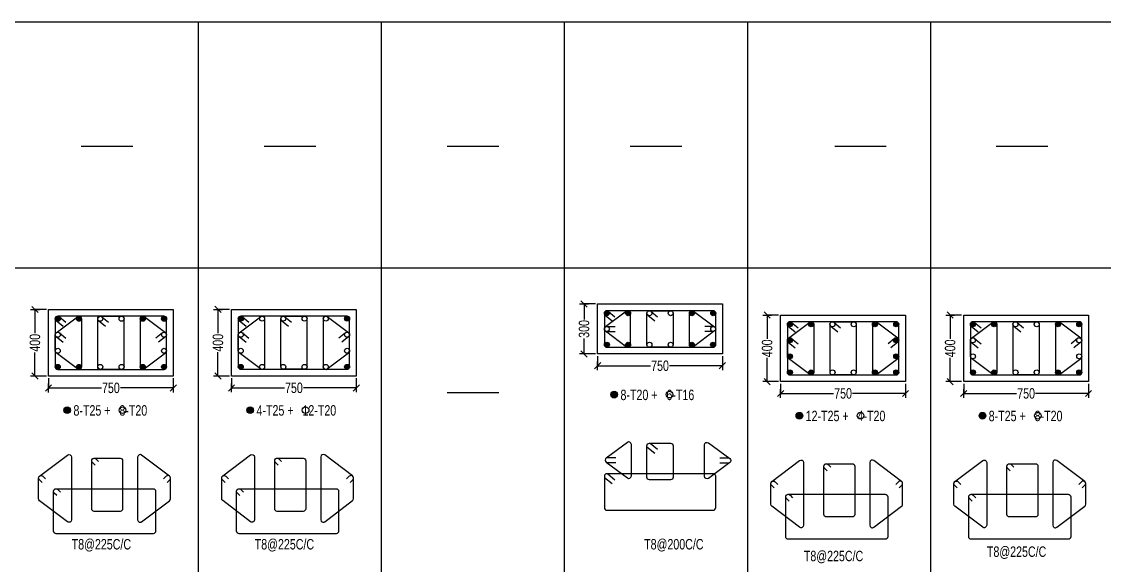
# Model space of a CAD drawing. Header units: millimetres. Extents: x 356 to 40629, y 2483 to 64847.
# Drawn here: x 21297 to 27803, y 15738 to 19002 of the extents above; entities that cross this region are included whole.
import ezdxf

# ---------------------------------------------------------------- set-up
doc = ezdxf.new("R2010")
doc.units = ezdxf.units.MM
for name, color, linetype in [('COL', 5, 'Continuous'), ('S-TIES', 3, 'Continuous'), ('TABLE', 11, 'Continuous'), ('TXT3', 6, 'Continuous')]:
    doc.layers.add(name, color=color, linetype=linetype)
doc.layers.add('STR-COL-DIM', color=8, linetype='Continuous', lineweight=18)
doc.layers.add('STR-LEVEL TEXT', color=110, linetype='Continuous', lineweight=30)
doc.styles.add('SOBHA', font='swisscl.ttf')
doc.styles.add('sobha sed', font='swisscl.ttf')
doc.dimstyles.new('S-25', dxfattribs={"dimscale": 25, "dimtxt": 2.5, "dimasz": 1.5, "dimexe": 0.25, "dimexo": 0.5, "dimgap": 0.1, "dimtad": 0, "dimdec": 0, "dimrnd": 0.0005, "dimzin": 0, "dimdsep": 46, "dimtxsty": 'SOBHA', "dimblk": 'OBLIQUE', "dimcen": 0.09, "dimclrd": 8, "dimclre": 8, "dimclrt": 6, "dimadec": 0, "dimazin": 0, "dimtfac": 1, "dimtdec": 0, "dimtofl": 0, "dimtmove": 0, "dimatfit": 3, "dimfxl": 0.18, "dimtolj": 1, "dimtzin": 0, "dimlwd": -1, "dimlwe": -1, "dimarcsym": 0})

# ---------------------------------------------------------------- blocks, each defined once
blk = doc.blocks.new('_Oblique')
at = {"color": 0, "linetype": 'ByBlock', "lineweight": -2}
for p, q in [((-0.5, -0.5), (0.5, 0.5)), ((0, 0.71), (0, -0.71))]:
    blk.add_line(p, q, dxfattribs=at)
blk = doc.blocks.new('*D340')
at = {"layer": 'STR-LEVEL TEXT', "color": 8, "transparency": 16777216}
for p, q in [((21445.3, 17274.2), (21370.2, 17274.2)), ((21376.5, 17274.2), (21376.5, 17131.7)), ((21376.5, 16874.2), (21376.5, 17016.7)), ((21445.3, 16874.2), (21370.2, 16874.2))]:
    blk.add_line(p, q, dxfattribs=at)
at = {"layer": 'STR-LEVEL TEXT', "color": 8, "transparency": 16777216, "xscale": 37.5, "yscale": 37.5, "zscale": 37.5}
for p, rotation in [((21376.5, 17274.2), 90), ((21376.5, 16874.2), 270)]:
    blk.add_blockref('_Oblique', p, dxfattribs=dict(at, rotation=rotation))
at = {"layer": 'STR-LEVEL TEXT', "color": 6, "transparency": 16777216, "insert": (21376.5, 17074.2), "char_height": 62.5, "attachment_point": 5, "rotation": 90, "style": 'SOBHA'}
blk.add_mtext('\\A1;400', dxfattribs=at)
blk = doc.blocks.new('*D341')
at = {"layer": 'STR-LEVEL TEXT', "color": 8, "transparency": 16777216}
for p, q in [((21457.8, 16861.7), (21457.8, 16796.9)), ((22207.8, 16861.7), (22207.8, 16796.9)), ((21457.8, 16803.2), (21775.9, 16803.2)), ((22207.8, 16803.2), (21889.8, 16803.2))]:
    blk.add_line(p, q, dxfattribs=at)
at = {"layer": 'STR-LEVEL TEXT', "color": 8, "transparency": 16777216, "xscale": 37.5, "yscale": 37.5, "zscale": 37.5, "rotation": 180}
blk.add_blockref('_Oblique', (21457.8, 16803.2), dxfattribs=at)
at = {"layer": 'STR-LEVEL TEXT', "color": 8, "transparency": 16777216, "xscale": 37.5, "yscale": 37.5, "zscale": 37.5}
blk.add_blockref('_Oblique', (22207.8, 16803.2), dxfattribs=at)
at = {"layer": 'STR-LEVEL TEXT', "color": 6, "transparency": 16777216, "insert": (21832.8, 16803.2), "char_height": 62.5, "attachment_point": 5, "style": 'SOBHA'}
blk.add_mtext('\\A1;750', dxfattribs=at)
blk = doc.blocks.new('*D612')
at = {"layer": 'STR-LEVEL TEXT', "color": 8, "transparency": 16777216}
for p, q in [((22545.3, 17274.4), (22470.2, 17274.4)), ((22476.5, 17274.4), (22476.5, 17131.9)), ((22476.5, 16874.4), (22476.5, 17016.9)), ((22545.3, 16874.4), (22470.2, 16874.4))]:
    blk.add_line(p, q, dxfattribs=at)
at = {"layer": 'STR-LEVEL TEXT', "color": 8, "transparency": 16777216, "xscale": 37.5, "yscale": 37.5, "zscale": 37.5}
for p, rotation in [((22476.5, 17274.4), 90), ((22476.5, 16874.4), 270)]:
    blk.add_blockref('_Oblique', p, dxfattribs=dict(at, rotation=rotation))
at = {"layer": 'STR-LEVEL TEXT', "color": 6, "transparency": 16777216, "insert": (22476.5, 17074.4), "char_height": 62.5, "attachment_point": 5, "rotation": 90, "style": 'SOBHA'}
blk.add_mtext('\\A1;400', dxfattribs=at)
blk = doc.blocks.new('*D613')
at = {"layer": 'STR-LEVEL TEXT', "color": 8, "transparency": 16777216}
for p, q in [((22557.8, 16861.9), (22557.8, 16797.1)), ((23307.8, 16861.9), (23307.8, 16797.1)), ((22557.8, 16803.4), (22875.9, 16803.4)), ((23307.8, 16803.4), (22989.8, 16803.4))]:
    blk.add_line(p, q, dxfattribs=at)
at = {"layer": 'STR-LEVEL TEXT', "color": 8, "transparency": 16777216, "xscale": 37.5, "yscale": 37.5, "zscale": 37.5, "rotation": 180}
blk.add_blockref('_Oblique', (22557.8, 16803.4), dxfattribs=at)
at = {"layer": 'STR-LEVEL TEXT', "color": 8, "transparency": 16777216, "xscale": 37.5, "yscale": 37.5, "zscale": 37.5}
blk.add_blockref('_Oblique', (23307.8, 16803.4), dxfattribs=at)
at = {"layer": 'STR-LEVEL TEXT', "color": 6, "transparency": 16777216, "insert": (22932.8, 16803.4), "char_height": 62.5, "attachment_point": 5, "style": 'SOBHA'}
blk.add_mtext('\\A1;750', dxfattribs=at)
blk = doc.blocks.new('*D618')
at = {"layer": 'STR-LEVEL TEXT', "color": 8, "transparency": 16777216}
for p, q in [((24745.3, 17307.2), (24670.2, 17307.2)), ((24676.5, 17307.2), (24676.5, 17214.4)), ((24676.5, 17007.2), (24676.5, 17100.1)), ((24745.3, 17007.2), (24670.2, 17007.2))]:
    blk.add_line(p, q, dxfattribs=at)
at = {"layer": 'STR-LEVEL TEXT', "color": 8, "transparency": 16777216, "xscale": 37.5, "yscale": 37.5, "zscale": 37.5}
for p, rotation in [((24676.5, 17307.2), 90), ((24676.5, 17007.2), 270)]:
    blk.add_blockref('_Oblique', p, dxfattribs=dict(at, rotation=rotation))
at = {"layer": 'STR-LEVEL TEXT', "color": 6, "transparency": 16777216, "insert": (24676.5, 17157.3), "char_height": 62.5, "attachment_point": 5, "rotation": 90, "style": 'SOBHA'}
blk.add_mtext('\\A1;300', dxfattribs=at)
blk = doc.blocks.new('*D619')
at = {"layer": 'STR-LEVEL TEXT', "color": 8, "transparency": 16777216}
for p, q in [((24757.8, 16994.7), (24757.8, 16929.9)), ((25507.8, 16994.7), (25507.8, 16929.9)), ((24757.8, 16936.1), (25075.9, 16936.1)), ((25507.8, 16936.1), (25189.8, 16936.1))]:
    blk.add_line(p, q, dxfattribs=at)
at = {"layer": 'STR-LEVEL TEXT', "color": 8, "transparency": 16777216, "xscale": 37.5, "yscale": 37.5, "zscale": 37.5, "rotation": 180}
blk.add_blockref('_Oblique', (24757.8, 16936.1), dxfattribs=at)
at = {"layer": 'STR-LEVEL TEXT', "color": 8, "transparency": 16777216, "xscale": 37.5, "yscale": 37.5, "zscale": 37.5}
blk.add_blockref('_Oblique', (25507.8, 16936.1), dxfattribs=at)
at = {"layer": 'STR-LEVEL TEXT', "color": 6, "transparency": 16777216, "insert": (25132.8, 16936.1), "char_height": 62.5, "attachment_point": 5, "style": 'SOBHA'}
blk.add_mtext('\\A1;750', dxfattribs=at)
blk = doc.blocks.new('*D546')
at = {"layer": 'STR-LEVEL TEXT', "color": 8, "transparency": 16777216}
for p, q in [((25845.3, 17241), (25770.2, 17241)), ((25776.5, 17241), (25776.5, 17098.5)), ((25776.5, 16841), (25776.5, 16983.5)), ((25845.3, 16841), (25770.2, 16841))]:
    blk.add_line(p, q, dxfattribs=at)
at = {"layer": 'STR-LEVEL TEXT', "color": 8, "transparency": 16777216, "xscale": 37.5, "yscale": 37.5, "zscale": 37.5}
for p, rotation in [((25776.5, 17241), 90), ((25776.5, 16841), 270)]:
    blk.add_blockref('_Oblique', p, dxfattribs=dict(at, rotation=rotation))
at = {"layer": 'STR-LEVEL TEXT', "color": 6, "transparency": 16777216, "insert": (25776.5, 17041), "char_height": 62.5, "attachment_point": 5, "rotation": 90, "style": 'SOBHA'}
blk.add_mtext('\\A1;400', dxfattribs=at)
blk = doc.blocks.new('*D547')
at = {"layer": 'STR-LEVEL TEXT', "color": 8, "transparency": 16777216}
for p, q in [((25857.8, 16828.5), (25857.8, 16763.7)), ((26607.8, 16828.5), (26607.8, 16763.7)), ((25857.8, 16769.9), (26175.9, 16769.9)), ((26607.8, 16769.9), (26289.8, 16769.9))]:
    blk.add_line(p, q, dxfattribs=at)
at = {"layer": 'STR-LEVEL TEXT', "color": 8, "transparency": 16777216, "xscale": 37.5, "yscale": 37.5, "zscale": 37.5, "rotation": 180}
blk.add_blockref('_Oblique', (25857.8, 16769.9), dxfattribs=at)
at = {"layer": 'STR-LEVEL TEXT', "color": 8, "transparency": 16777216, "xscale": 37.5, "yscale": 37.5, "zscale": 37.5}
blk.add_blockref('_Oblique', (26607.8, 16769.9), dxfattribs=at)
at = {"layer": 'STR-LEVEL TEXT', "color": 6, "transparency": 16777216, "insert": (26232.8, 16769.9), "char_height": 62.5, "attachment_point": 5, "style": 'SOBHA'}
blk.add_mtext('\\A1;750', dxfattribs=at)
blk = doc.blocks.new('*D432')
at = {"layer": 'STR-LEVEL TEXT', "color": 8, "transparency": 16777216}
for p, q in [((26945.3, 17241), (26870.2, 17241)), ((26876.5, 17241), (26876.5, 17098.5)), ((26876.5, 16841), (26876.5, 16983.5)), ((26945.3, 16841), (26870.2, 16841))]:
    blk.add_line(p, q, dxfattribs=at)
at = {"layer": 'STR-LEVEL TEXT', "color": 8, "transparency": 16777216, "xscale": 37.5, "yscale": 37.5, "zscale": 37.5}
for p, rotation in [((26876.5, 17241), 90), ((26876.5, 16841), 270)]:
    blk.add_blockref('_Oblique', p, dxfattribs=dict(at, rotation=rotation))
at = {"layer": 'STR-LEVEL TEXT', "color": 6, "transparency": 16777216, "insert": (26876.5, 17041), "char_height": 62.5, "attachment_point": 5, "rotation": 90, "style": 'SOBHA'}
blk.add_mtext('\\A1;400', dxfattribs=at)
blk = doc.blocks.new('*D433')
at = {"layer": 'STR-LEVEL TEXT', "color": 8, "transparency": 16777216}
for p, q in [((26957.8, 16828.5), (26957.8, 16763.7)), ((27707.8, 16828.5), (27707.8, 16763.7)), ((26957.8, 16769.9), (27275.9, 16769.9)), ((27707.8, 16769.9), (27389.8, 16769.9))]:
    blk.add_line(p, q, dxfattribs=at)
at = {"layer": 'STR-LEVEL TEXT', "color": 8, "transparency": 16777216, "xscale": 37.5, "yscale": 37.5, "zscale": 37.5, "rotation": 180}
blk.add_blockref('_Oblique', (26957.8, 16769.9), dxfattribs=at)
at = {"layer": 'STR-LEVEL TEXT', "color": 8, "transparency": 16777216, "xscale": 37.5, "yscale": 37.5, "zscale": 37.5}
blk.add_blockref('_Oblique', (27707.8, 16769.9), dxfattribs=at)
at = {"layer": 'STR-LEVEL TEXT', "color": 6, "transparency": 16777216, "insert": (27332.8, 16769.9), "char_height": 62.5, "attachment_point": 5, "style": 'SOBHA'}
blk.add_mtext('\\A1;750', dxfattribs=at)

msp = doc.modelspace()

# ---------------------------------------------------------------- hatches: boundary and pattern name
at = {"layer": 'S-TIES', "ltscale": 7}
h = msp.add_hatch(color=256, dxfattribs=at)
h.dxf.hatch_style = 1
edge = h.paths.add_edge_path()
edge.add_arc((24813.4, 17251.7), 15, 0, 360)
h = msp.add_hatch(color=256, dxfattribs=at)
h.dxf.hatch_style = 1
edge = h.paths.add_edge_path()
edge.add_arc((24941.2, 17251.7), 15, 0, 360)
h = msp.add_hatch(color=256, dxfattribs=at)
h.dxf.hatch_style = 1
edge = h.paths.add_edge_path()
edge.add_arc((25324.5, 17251.7), 15, 0, 360)
h = msp.add_hatch(color=256, dxfattribs=at)
h.dxf.hatch_style = 1
edge = h.paths.add_edge_path()
edge.add_arc((25452.3, 17251.7), 15, 0, 360)
h = msp.add_hatch(color=256, dxfattribs=at)
h.dxf.hatch_style = 1
edge = h.paths.add_edge_path()
edge.add_arc((21513.4, 17218.7), 15, 0, 360)
h = msp.add_hatch(color=256, dxfattribs=at)
h.dxf.hatch_style = 1
edge = h.paths.add_edge_path()
edge.add_arc((21641.2, 17218.7), 15, 0, 360)
h = msp.add_hatch(color=256, dxfattribs=at)
h.dxf.hatch_style = 1
edge = h.paths.add_edge_path()
edge.add_arc((22024.5, 17218.7), 15, 0, 360)
h = msp.add_hatch(color=256, dxfattribs=at)
h.dxf.hatch_style = 1
edge = h.paths.add_edge_path()
edge.add_arc((22152.3, 17218.7), 15, 0, 360)
h = msp.add_hatch(color=256, dxfattribs=at)
h.dxf.hatch_style = 1
edge = h.paths.add_edge_path()
edge.add_arc((22613.4, 17218.9), 15, 0, 360)
h = msp.add_hatch(color=256, dxfattribs=at)
h.dxf.hatch_style = 1
edge = h.paths.add_edge_path()
edge.add_arc((23252.3, 17218.9), 15, 0, 360)
h = msp.add_hatch(color=256, dxfattribs=at)
h.dxf.hatch_style = 1
edge = h.paths.add_edge_path()
edge.add_arc((25913.4, 17185.5), 15, 0, 360)
h = msp.add_hatch(color=256, dxfattribs=at)
h.dxf.hatch_style = 1
edge = h.paths.add_edge_path()
edge.add_arc((26041.2, 17185.5), 15, 0, 360)
h = msp.add_hatch(color=256, dxfattribs=at)
h.dxf.hatch_style = 1
edge = h.paths.add_edge_path()
edge.add_arc((26424.5, 17185.5), 15, 0, 360)
h = msp.add_hatch(color=256, dxfattribs=at)
h.dxf.hatch_style = 1
edge = h.paths.add_edge_path()
edge.add_arc((26552.3, 17185.5), 15, 0, 360)
h = msp.add_hatch(color=256, dxfattribs=at)
h.dxf.hatch_style = 1
edge = h.paths.add_edge_path()
edge.add_arc((27013.4, 17185.5), 15, 0, 360)
h = msp.add_hatch(color=256, dxfattribs=at)
h.dxf.hatch_style = 1
edge = h.paths.add_edge_path()
edge.add_arc((27141.2, 17185.5), 15, 0, 360)
h = msp.add_hatch(color=256, dxfattribs=at)
h.dxf.hatch_style = 1
edge = h.paths.add_edge_path()
edge.add_arc((27524.5, 17185.5), 15, 0, 360)
h = msp.add_hatch(color=256, dxfattribs=at)
h.dxf.hatch_style = 1
edge = h.paths.add_edge_path()
edge.add_arc((27652.3, 17185.5), 15, 0, 360)
h = msp.add_hatch(color=256, dxfattribs=at)
h.dxf.hatch_style = 1
edge = h.paths.add_edge_path()
edge.add_arc((24813.5, 17062.6), 15, 0, 360)
h = msp.add_hatch(color=256, dxfattribs=at)
h.dxf.hatch_style = 1
edge = h.paths.add_edge_path()
edge.add_arc((24941.2, 17062.2), 15, 0, 360)
h = msp.add_hatch(color=256, dxfattribs=at)
h.dxf.hatch_style = 1
edge = h.paths.add_edge_path()
edge.add_arc((25324.5, 17062.2), 15, 0, 360)
h = msp.add_hatch(color=256, dxfattribs=at)
h.dxf.hatch_style = 1
edge = h.paths.add_edge_path()
edge.add_arc((25452.2, 17062.6), 15, 0, 360)
h = msp.add_hatch(color=256, dxfattribs=at)
h.dxf.hatch_style = 1
edge = h.paths.add_edge_path()
edge.add_arc((25913.4, 17089.1), 15, 0, 360)
h = msp.add_hatch(color=256, dxfattribs=at)
h.dxf.hatch_style = 1
edge = h.paths.add_edge_path()
edge.add_arc((26552.1, 17089.1), 15, 0, 360)
h = msp.add_hatch(color=256, dxfattribs=at)
h.dxf.hatch_style = 1
edge = h.paths.add_edge_path()
edge.add_arc((25913.5, 16992.7), 15, 0, 360)
h = msp.add_hatch(color=256, dxfattribs=at)
h.dxf.hatch_style = 1
edge = h.paths.add_edge_path()
edge.add_arc((26552.2, 16992.7), 15, 0, 360)
h = msp.add_hatch(color=256, dxfattribs=at)
h.dxf.hatch_style = 1
edge = h.paths.add_edge_path()
edge.add_arc((21513.5, 16929.6), 15, 0, 360)
h = msp.add_hatch(color=256, dxfattribs=at)
h.dxf.hatch_style = 1
edge = h.paths.add_edge_path()
edge.add_arc((21641.2, 16929.2), 15, 0, 360)
h = msp.add_hatch(color=256, dxfattribs=at)
h.dxf.hatch_style = 1
edge = h.paths.add_edge_path()
edge.add_arc((22024.5, 16929.2), 15, 0, 360)
h = msp.add_hatch(color=256, dxfattribs=at)
h.dxf.hatch_style = 1
edge = h.paths.add_edge_path()
edge.add_arc((22152.2, 16929.6), 15, 0, 360)
h = msp.add_hatch(color=256, dxfattribs=at)
h.dxf.hatch_style = 1
edge = h.paths.add_edge_path()
edge.add_arc((22613.5, 16929.8), 15, 0, 360)
h = msp.add_hatch(color=256, dxfattribs=at)
h.dxf.hatch_style = 1
edge = h.paths.add_edge_path()
edge.add_arc((23252.2, 16929.8), 15, 0, 360)
h = msp.add_hatch(color=256, dxfattribs=at)
h.dxf.hatch_style = 1
edge = h.paths.add_edge_path()
edge.add_arc((25913.5, 16896.4), 15, 0, 360)
h = msp.add_hatch(color=256, dxfattribs=at)
h.dxf.hatch_style = 1
edge = h.paths.add_edge_path()
edge.add_arc((26041.2, 16896), 15, 0, 360)
h = msp.add_hatch(color=256, dxfattribs=at)
h.dxf.hatch_style = 1
edge = h.paths.add_edge_path()
edge.add_arc((26424.5, 16896.4), 15, 0, 360)
h = msp.add_hatch(color=256, dxfattribs=at)
h.dxf.hatch_style = 1
edge = h.paths.add_edge_path()
edge.add_arc((26552.2, 16896.4), 15, 0, 360)
h = msp.add_hatch(color=256, dxfattribs=at)
h.dxf.hatch_style = 1
edge = h.paths.add_edge_path()
edge.add_arc((27013.5, 16896.4), 15, 0, 360)
h = msp.add_hatch(color=256, dxfattribs=at)
h.dxf.hatch_style = 1
edge = h.paths.add_edge_path()
edge.add_arc((27141.2, 16896), 15, 0, 360)
h = msp.add_hatch(color=256, dxfattribs=at)
h.dxf.hatch_style = 1
edge = h.paths.add_edge_path()
edge.add_arc((27524.5, 16896.4), 15, 0, 360)
h = msp.add_hatch(color=256, dxfattribs=at)
h.dxf.hatch_style = 1
edge = h.paths.add_edge_path()
edge.add_arc((27652.2, 16896.4), 15, 0, 360)
h = msp.add_hatch(color=256, dxfattribs=at)
h.dxf.hatch_style = 1
edge = h.paths.add_edge_path()
edge.add_arc((24857.6, 16763), 20, 0, 360)
h = msp.add_hatch(color=256, dxfattribs=at)
h.dxf.hatch_style = 1
edge = h.paths.add_edge_path()
edge.add_arc((21570.3, 16669.7), 20, 0, 360)
h = msp.add_hatch(color=256, dxfattribs=at)
h.dxf.hatch_style = 1
edge = h.paths.add_edge_path()
edge.add_arc((22670.3, 16669.9), 20, 0, 360)
h = msp.add_hatch(color=256, dxfattribs=at)
h.dxf.hatch_style = 1
edge = h.paths.add_edge_path()
edge.add_arc((25970.3, 16636.5), 20, 0, 360)
h = msp.add_hatch(color=256, dxfattribs=at)
h.dxf.hatch_style = 1
edge = h.paths.add_edge_path()
edge.add_arc((27070.3, 16636.5), 20, 0, 360)

# ---------------------------------------------------------------- linework, layer by layer
at = {"layer": 'COL', "elevation": 0}
for points in [[(24757.8, 17307.2), (25507.8, 17307.2), (25507.8, 17007.2), (24757.8, 17007.2)], [(21457.8, 17274.2), (22207.8, 17274.2), (22207.8, 16874.2), (21457.8, 16874.2)], [(22557.8, 17274.4), (23307.8, 17274.4), (23307.8, 16874.4), (22557.8, 16874.4)], [(25857.8, 17241), (26607.8, 17241), (26607.8, 16841), (25857.8, 16841)], [(26957.8, 17241), (27707.8, 17241), (27707.8, 16841), (26957.8, 16841)]]:
    msp.add_lwpolyline(points, close=True, dxfattribs=at)
at = {"layer": 'S-TIES', "ltscale": 7}
for p, q in [((21653.5, 18253.8, 0), (21963.8, 18253.8, 0)), ((22753.5, 18253.8, 0), (23063.8, 18253.8, 0)), ((23853.5, 18253.8, 0), (24163.8, 18253.8, 0)), ((24953.5, 18253.8, 0), (25263.8, 18253.8, 0)), ((26182.4, 18253.8, 0), (26492.7, 18253.8, 0)), ((27153.5, 18253.8, 0), (27463.8, 18253.8, 0)), ((23853.5, 16775.4, 0), (24163.8, 16775.4, 0))]:
    msp.add_line(p, q, dxfattribs=at)
at = {"layer": 'S-TIES', "ltscale": 7, "elevation": 0}
for points in [[(24813.5, 17047.6), (25452.3, 17047.6, 0.414214), (25467.3, 17062.6), (25467.3, 17251.7, 0.414214), (25452.3, 17266.7), (24813.5, 17266.7, 0.414214), (24798.5, 17251.7), (24798.5, 17062.6, 0.414214)], [(24956.2, 17062.2), (24956.2, 17251.7, 0.615959), (24932.3, 17263.7), (24804.6, 17169.2, 0.503211), (24804.5, 17145.1), (24932.2, 17050.1, 0.616567)], [(25069, 17266.7), (25196.7, 17266.7, -0.414214), (25211.7, 17251.7), (25211.7, 17062.6, -0.414214), (25196.7, 17047.6), (25069, 17047.6, -0.414214), (25054, 17062.6), (25054, 17251.7, -0.414214)], [(25309.5, 17062.2), (25309.5, 17251.7, -0.615959), (25333.4, 17263.7), (25461.1, 17169.2, -0.503211), (25461.1, 17145.1), (25333.5, 17050.1, -0.616567)], [(21656.2, 17218.7), (21656.2, 16929.2, -0.619608), (21632.2, 16917.3), (21504.4, 17014, -0.234772), (21498.5, 17026), (21498.4, 17122.3, -0.23547), (21504.4, 17134.3), (21632.2, 17230.7, -0.618942)], [(21513.5, 16914.6), (22152.3, 16914.6, 0.414214), (22167.3, 16929.6), (22167.3, 17218.7, 0.414214), (22152.3, 17233.7), (21513.5, 17233.7, 0.414214), (21498.5, 17218.7), (21498.5, 16929.6, 0.414214)], [(21769.4, 17233.3), (21896.4, 17233.3, -0.414214), (21911.4, 17218.3), (21911.4, 16929.6, -0.414214), (21896.4, 16914.6), (21769.4, 16914.6, -0.414214), (21754.4, 16929.6), (21754.4, 17218.3, -0.414214)], [(22009.4, 17218.7), (22009.5, 16929.2, 0.619608), (22033.5, 16917.3), (22161.3, 17014, 0.234772), (22167.2, 17026), (22167.2, 17122.3, 0.23547), (22161.3, 17134.3), (22033.5, 17230.7, 0.618942)], [(22756.2, 17218.9), (22756.2, 16929.4, -0.619608), (22732.2, 16917.5), (22604.4, 17014.2, -0.234772), (22598.5, 17026.2), (22598.4, 17122.5, -0.23547), (22604.4, 17134.5), (22732.2, 17230.9, -0.618942)], [(22613.5, 16914.8), (23252.3, 16914.8, 0.414214), (23267.3, 16929.8), (23267.3, 17218.9, 0.414214), (23252.3, 17233.9), (22613.5, 17233.9, 0.414214), (22598.5, 17218.9), (22598.5, 16929.8, 0.414214)], [(22869.4, 17233.5), (22996.4, 17233.5, -0.414214), (23011.4, 17218.5), (23011.4, 16929.8, -0.414214), (22996.4, 16914.8), (22869.4, 16914.8, -0.414214), (22854.4, 16929.8), (22854.4, 17218.5, -0.414214)], [(23109.4, 17218.9), (23109.5, 16929.4, 0.619608), (23133.5, 16917.5), (23261.3, 17014.2, 0.234772), (23267.2, 17026.2), (23267.2, 17122.5, 0.23547), (23261.3, 17134.5), (23133.5, 17230.9, 0.618942)], [(26056.2, 17185.5), (26056.2, 16896, -0.619608), (26032.2, 16884), (25904.4, 16980.8, -0.234772), (25898.5, 16992.7), (25898.4, 17089.1, -0.23547), (25904.4, 17101.1), (26032.2, 17197.4, -0.618942)], [(25913.5, 16881.4), (26552.3, 16881.4, 0.414214), (26567.3, 16896.4), (26567.3, 17185.5, 0.414214), (26552.3, 17200.5), (25913.5, 17200.5, 0.414214), (25898.5, 17185.5), (25898.5, 16896.4, 0.414214)], [(26169.4, 17200.5), (26296.4, 17200.5, -0.414214), (26311.4, 17185.5), (26311.4, 16896.4, -0.414214), (26296.4, 16881.4), (26169.4, 16881.4, -0.414214), (26154.4, 16896.4), (26154.4, 17185.5, -0.414214)], [(26409.4, 17185.5), (26409.5, 16896.4, 0.619608), (26433.5, 16884.4), (26561.3, 16980.8, 0.234772), (26567.2, 16992.7), (26567.2, 17089.1, 0.23547), (26561.3, 17101.1), (26433.5, 17197.4, 0.618942)], [(27156.2, 17185.5), (27156.2, 16896, -0.619608), (27132.2, 16884), (27004.4, 16980.8, -0.234772), (26998.5, 16992.7), (26998.4, 17089.1, -0.23547), (27004.4, 17101.1), (27132.2, 17197.4, -0.618942)], [(27013.5, 16881.4), (27652.3, 16881.4, 0.414214), (27667.3, 16896.4), (27667.3, 17185.5, 0.414214), (27652.3, 17200.5), (27013.5, 17200.5, 0.414214), (26998.5, 17185.5), (26998.5, 16896.4, 0.414214)], [(27269.4, 17200.5), (27396.4, 17200.5, -0.414214), (27411.4, 17185.5), (27411.4, 16896.4, -0.414214), (27396.4, 16881.4), (27269.4, 16881.4, -0.414214), (27254.4, 16896.4), (27254.4, 17185.5, -0.414214)], [(27509.4, 17185.5), (27509.5, 16896.4, 0.619608), (27533.5, 16884.4), (27661.3, 16980.8, 0.234772), (27667.2, 16992.7), (27667.2, 17089.1, 0.23547), (27661.3, 17101.1), (27533.5, 17197.4, 0.618942)], [(24960.6, 16275), (24960.6, 16464.4, 0.615959), (24936.7, 16476.5), (24809, 16382, 0.503211), (24809, 16357.9), (24936.6, 16262.9, 0.616567)], [(25069, 16471), (25196.7, 16471, -0.414214), (25211.7, 16456), (25211.7, 16266.9, -0.414214), (25196.7, 16251.9), (25069, 16251.9, -0.414214), (25054, 16266.9), (25054, 16456, -0.414214)], [(25400.2, 16271.9), (25400.2, 16461.4, -0.615959), (25424.1, 16473.5), (25551.8, 16378.9, -0.503211), (25551.8, 16354.8), (25424.2, 16259.9, -0.616567)], [(21596, 16388.4), (21596, 16011.5, -0.619608), (21571.9, 15999.6), (21404.7, 16126.2, -0.234772), (21398.8, 16138.1), (21398.8, 16262.3, -0.23547), (21404.7, 16274.3), (21572, 16400.4, -0.618942)], [(21993.7, 16388.4), (21993.7, 16011.5, 0.619608), (22017.8, 15999.6), (22185, 16126.2, 0.234772), (22190.9, 16138.1), (22190.9, 16262.3, 0.23547), (22185, 16274.3), (22017.7, 16400.4, 0.618942)], [(22696, 16388.6), (22696, 16011.7, -0.619608), (22671.9, 15999.8), (22504.7, 16126.4, -0.234772), (22498.8, 16138.3), (22498.8, 16262.5, -0.23547), (22504.7, 16274.5), (22672, 16400.6, -0.618942)], [(23093.7, 16388.6), (23093.7, 16011.7, 0.619608), (23117.8, 15999.8), (23285, 16126.4, 0.234772), (23290.9, 16138.3), (23290.9, 16262.5, 0.23547), (23285, 16274.5), (23117.7, 16400.6, 0.618942)], [(21732.4, 16381), (21888.6, 16381, -0.414166), (21903.6, 16366), (21903.6, 16076.9, -0.414262), (21888.6, 16061.9), (21732.5, 16061.9, -0.414166), (21717.5, 16076.9), (21717.4, 16366, -0.414262)], [(22832.4, 16381.2), (22988.6, 16381.2, -0.414166), (23003.6, 16366.2), (23003.6, 16077.1, -0.414262), (22988.6, 16062.1), (22832.5, 16062.1, -0.414166), (22817.5, 16077.1), (22817.4, 16366.2, -0.414262)], [(25996, 16355.2), (25996, 15978.3, -0.619608), (25971.9, 15966.3), (25804.7, 16092.9, -0.234772), (25798.8, 16104.9), (25798.8, 16229.1, -0.23547), (25804.7, 16241), (25972, 16367.2, -0.618942)], [(26132.4, 16347.7), (26288.6, 16347.7, -0.414166), (26303.6, 16332.7), (26303.6, 16043.6, -0.414262), (26288.6, 16028.6), (26132.5, 16028.6, -0.414166), (26117.5, 16043.6), (26117.4, 16332.7, -0.414262)], [(26393.7, 16355.2), (26393.7, 15978.3, 0.619608), (26417.8, 15966.3), (26585, 16092.9, 0.234772), (26590.9, 16104.9), (26590.9, 16229.1, 0.23547), (26585, 16241), (26417.7, 16367.2, 0.618942)], [(27096, 16355.2), (27096, 15978.3, -0.619608), (27071.9, 15966.3), (26904.7, 16092.9, -0.234772), (26898.8, 16104.9), (26898.8, 16229.1, -0.23547), (26904.7, 16241), (27072, 16367.2, -0.618942)], [(27232.4, 16347.7), (27388.6, 16347.7, -0.414166), (27403.6, 16332.7), (27403.6, 16043.6, -0.414262), (27388.6, 16028.6), (27232.5, 16028.6, -0.414166), (27217.5, 16043.6), (27217.4, 16332.7, -0.414262)], [(27493.7, 16355.2), (27493.7, 15978.3, 0.619608), (27517.8, 15966.3), (27685, 16092.9, 0.234772), (27690.9, 16104.9), (27690.9, 16229.1, 0.23547), (27685, 16241), (27517.7, 16367.2, 0.618942)], [(24813.5, 16069.1), (25452.3, 16069.1, 0.414214), (25467.3, 16084.1), (25467.3, 16273.2, 0.414214), (25452.3, 16288.2), (24813.5, 16288.2, 0.414214), (24798.5, 16273.2), (24798.5, 16084.1, 0.414214)], [(21503.3, 16197.9), (22086.4, 16197.9, -0.414214), (22101.4, 16182.9), (22101.4, 15942.9, -0.414214), (22086.4, 15927.9), (21503.3, 15927.9, -0.414214), (21488.3, 15942.9), (21488.3, 16182.9, -0.414214)], [(22603.3, 16198.1), (23186.4, 16198.1, -0.414214), (23201.4, 16183.1), (23201.4, 15943.1, -0.414214), (23186.4, 15928.1), (22603.3, 15928.1, -0.414214), (22588.3, 15943.1), (22588.3, 16183.1, -0.414214)], [(25903.3, 16164.6), (26486.4, 16164.6, -0.414214), (26501.4, 16149.6), (26501.4, 15909.6, -0.414214), (26486.4, 15894.6), (25903.3, 15894.6, -0.414214), (25888.3, 15909.6), (25888.3, 16149.6, -0.414214)], [(27003.3, 16164.6), (27586.4, 16164.6, -0.414214), (27601.4, 16149.6), (27601.4, 15909.6, -0.414214), (27586.4, 15894.6), (27003.3, 15894.6, -0.414214), (26988.3, 15909.6), (26988.3, 16149.6, -0.414214)]]:
    msp.add_lwpolyline(points, format="xyb", close=True, dxfattribs=at)
for points in [[(24823.5, 17262.8), (24862.3, 17230.6)], [(25079, 17262.8), (25117.8, 17230.6)], [(21503.4, 17207.5), (21545.6, 17174)], [(21523.5, 17229.9), (21562.3, 17197.7)], [(21759, 17207.5), (21801.2, 17174)], [(21779.1, 17229.9), (21817.9, 17197.7)], [(22603.4, 17207.7), (22645.6, 17174.2)], [(22623.5, 17230), (22662.3, 17197.9)], [(22859, 17207.7), (22901.2, 17174.2)], [(22879.1, 17230), (22917.9, 17197.9)], [(24803.4, 17240.5), (24845.6, 17206.9)], [(25059, 17240.5), (25101.2, 17206.9)], [(25923.5, 17196.6), (25962.3, 17164.4)], [(26179.1, 17196.6), (26217.9, 17164.4)], [(21523.5, 17133.5), (21562.3, 17101.3)], [(22142.2, 17133.5), (22103.4, 17101.3)], [(22623.5, 17133.7), (22662.3, 17101.5)], [(23242.2, 17133.7), (23203.4, 17101.5)], [(24813.5, 17172.1), (24863.5, 17172.1)], [(24813.5, 17142.1), (24863.5, 17142.1)], [(25452.2, 17172.1), (25402.2, 17172.1)], [(25452.2, 17142.1), (25402.2, 17142.1)], [(25903.4, 17174.3), (25945.6, 17140.7)], [(26159, 17174.3), (26201.2, 17140.7)], [(21503.5, 17111.2), (21545.6, 17077.6)], [(22162.2, 17111.2), (22120, 17077.6)], [(22603.5, 17111.3), (22645.6, 17077.8)], [(23262.2, 17111.3), (23220, 17077.8)], [(25903.5, 17077.9), (25945.6, 17044.4)], [(25923.5, 17100.2), (25962.3, 17068.1)], [(26542.2, 17100.2), (26503.4, 17068.1)], [(26562.2, 17077.9), (26520, 17044.4)], [(25074.3, 16471), (25117.8, 16435)], [(25054, 16448.8), (25101.2, 16411.3)], [(24813, 16384.9), (24867.9, 16384.9)], [(24813, 16354.9), (24867.9, 16354.9)], [(25542.9, 16381.9), (25492.9, 16381.9)], [(25542.9, 16351.9), (25492.9, 16351.9)], [(24798.5, 16265.9), (24845.6, 16228.5)], [(24818.8, 16288.2), (24862.3, 16252.1)]]:
    msp.add_lwpolyline(points, dxfattribs=at)
at = {"layer": 'S-TIES', "ltscale": 7}
for points in [[(27023.5, 17196.6), (27062.3, 17164.4)], [(27279.1, 17196.6), (27317.9, 17164.4)], [(27003.4, 17174.3), (27045.6, 17140.7)], [(27259, 17174.3), (27301.2, 17140.7)], [(27003.5, 17077.9), (27045.6, 17044.4)], [(27023.5, 17100.2), (27062.3, 17068.1)], [(27642.2, 17100.2), (27603.4, 17068.1)], [(27662.2, 17077.9), (27620, 17044.4)]]:
    msp.add_lwpolyline(points, dxfattribs=at)
at = {"layer": 'S-TIES', "ltscale": 7, "elevation": 0}
for points in [[(21737.8, 16339.5), (21721.8, 16355.4, -0.668178), (21732.4, 16381, -0.200501), (21743.1, 16376.5), (21759, 16360.6)], [(22837.8, 16339.7), (22821.8, 16355.6, -0.668178), (22832.4, 16381.2, -0.200501), (22843.1, 16376.7), (22859, 16360.8)], [(26137.8, 16306.2), (26121.8, 16322.1, -0.668178), (26132.4, 16347.7, -0.200501), (26143.1, 16343.3), (26159, 16327.4)], [(27237.8, 16306.2), (27221.8, 16322.1, -0.668178), (27232.4, 16347.7, -0.200501), (27243.1, 16343.3), (27259, 16327.4)], [(21419.1, 16235.8), (21403.2, 16251.7, -0.668178), (21413.8, 16277.3, -0.200501), (21424.4, 16272.9), (21440.3, 16257)], [(22170.6, 16235.8), (22186.5, 16251.7, 0.668178), (22175.9, 16277.3, 0.200501), (22165.3, 16272.9), (22149.4, 16257)], [(22519.1, 16236), (22503.2, 16251.9, -0.668178), (22513.8, 16277.5, -0.200501), (22524.4, 16273.1), (22540.3, 16257.2)], [(23270.6, 16236), (23286.5, 16251.9, 0.668178), (23275.9, 16277.5, 0.200501), (23265.3, 16273.1), (23249.4, 16257.2)], [(25819.1, 16202.6), (25803.2, 16218.5, -0.668178), (25813.8, 16244.1, -0.200501), (25824.4, 16239.6), (25840.3, 16223.7)], [(26570.6, 16202.6), (26586.5, 16218.5, 0.668178), (26575.9, 16244.1, 0.200501), (26565.3, 16239.6), (26549.4, 16223.7)], [(26919.1, 16202.6), (26903.2, 16218.5, -0.668178), (26913.8, 16244.1, -0.200501), (26924.4, 16239.6), (26940.3, 16223.7)], [(27670.6, 16202.6), (27686.5, 16218.5, 0.668178), (27675.9, 16244.1, 0.200501), (27665.3, 16239.6), (27649.4, 16223.7)], [(21508.6, 16156.3), (21492.7, 16172.2, -0.668178), (21503.3, 16197.8, -0.200501), (21514, 16193.4), (21529.9, 16177.5)], [(22608.6, 16156.5), (22592.7, 16172.4, -0.668178), (22603.3, 16198, -0.200501), (22614, 16193.6), (22629.9, 16177.7)], [(25908.6, 16123.1), (25892.7, 16139, -0.668178), (25903.3, 16164.6, -0.200501), (25914, 16160.1), (25929.9, 16144.2)], [(27008.6, 16123.1), (26992.7, 16139, -0.668178), (27003.3, 16164.6, -0.200501), (27014, 16160.1), (27029.9, 16144.2)]]:
    msp.add_lwpolyline(points, format="xyb", dxfattribs=at)
at = {"layer": 'S-TIES', "ltscale": 7}
for centre, radius in [((24813.4, 17251.7, 0), 15), ((24941.2, 17251.7, 0), 15), ((25069, 17251.7, 0), 15), ((25196.7, 17251.7, 0), 15), ((25324.5, 17251.7, 0), 15), ((25452.3, 17251.7, 0), 15), ((21513.4, 17218.7, 0), 15), ((21641.2, 17218.7, 0), 15), ((21769, 17218.7, 0), 15), ((21896.8, 17218.7, 0), 15), ((22024.5, 17218.7, 0), 15), ((22152.3, 17218.7, 0), 15), ((22613.4, 17218.9, 0), 15), ((22741.2, 17218.9, 0), 15), ((22869, 17218.9, 0), 15), ((22996.8, 17218.9, 0), 15), ((23124.5, 17218.9, 0), 15), ((23252.3, 17218.9, 0), 15), ((25913.4, 17185.5, 0), 15), ((26041.2, 17185.5, 0), 15), ((26169, 17185.5, 0), 15), ((26296.8, 17185.5, 0), 15), ((26424.5, 17185.5, 0), 15), ((26552.3, 17185.5, 0), 15), ((27013.4, 17185.5), 15), ((27141.2, 17185.5), 15), ((27269, 17185.5), 15), ((27396.8, 17185.5), 15), ((27524.5, 17185.5), 15), ((27652.3, 17185.5), 15), ((21513.4, 17122.4, 0), 15), ((22152.1, 17122.4, 0), 15), ((22613.4, 17122.5, 0), 15), ((23252.1, 17122.5, 0), 15), ((24813.5, 17157.1, 0), 15), ((25452.3, 17157.1, 0), 15), ((24813.5, 17062.6, 0), 15), ((24941.2, 17062.2, 0), 15), ((25068.9, 17062.6, 0), 15), ((25196.7, 17062.6, 0), 15), ((25324.5, 17062.2, 0), 15), ((25452.2, 17062.6, 0), 15), ((25913.4, 17089.1, 0), 15), ((26552.1, 17089.1, 0), 15), ((27013.4, 17089.1), 15), ((27652.1, 17089.1), 15), ((21513.5, 17026, 0), 15), ((22152.2, 17026, 0), 15), ((22613.5, 17026.2, 0), 15), ((23252.2, 17026.2, 0), 15), ((25913.5, 16992.7, 0), 15), ((26552.2, 16992.7, 0), 15), ((27013.5, 16992.7), 15), ((27652.2, 16992.7), 15), ((21513.5, 16929.6, 0), 15), ((21641.2, 16929.2, 0), 15), ((21769, 16929.2, 0), 15), ((21896.7, 16929.2, 0), 15), ((22024.5, 16929.2, 0), 15), ((22152.2, 16929.6, 0), 15), ((22613.5, 16929.8, 0), 15), ((22741.2, 16929.4, 0), 15), ((22869, 16929.4, 0), 15), ((22996.7, 16929.4, 0), 15), ((23124.5, 16929.4, 0), 15), ((23252.2, 16929.8, 0), 15), ((25913.5, 16896.4, 0), 15), ((26041.2, 16896, 0), 15), ((26169.4, 16896.4, 0), 15), ((26296.4, 16896.4, 0), 15), ((26424.5, 16896.4, 0), 15), ((26552.2, 16896.4, 0), 15), ((27013.5, 16896.4), 15), ((27141.2, 16896), 15), ((27269.4, 16896.4), 15), ((27396.4, 16896.4), 15), ((27524.5, 16896.4), 15), ((27652.2, 16896.4), 15), ((24857.6, 16763, 0), 20), ((25190.1, 16763, 0), 20), ((21570.3, 16669.7, 0), 20), ((21903.1, 16669.7, 0), 20), ((22670.3, 16669.9, 0), 20), ((23003.1, 16669.9, 0), 20), ((25970.3, 16636.5, 0), 20), ((26337.7, 16636.5, 0), 20), ((27070.3, 16636.5, 0), 20), ((27402.7, 16636.5, 0), 20)]:
    msp.add_circle(centre, radius, dxfattribs=at)
at = {"layer": 'TABLE', "ltscale": 10}
for p, q in [((18883.5, 19002.1, 0), (40628.8, 19002.1, 0)), ((22357.8, 19002.1, 0), (22357.8, 11802.7, 0)), ((23457.8, 19002.1, 0), (23457.8, 11802.7, 0)), ((24557.8, 19002.1, 0), (24557.8, 11802.7, 0)), ((25657.8, 19002.1, 0), (25657.8, 11802.7, 0)), ((26757.8, 19002.1, 0), (26757.8, 11802.7, 0)), ((18883.5, 17523.7, 0), (40628.8, 17523.7, 0)), ((18883.5, 17523.7, 0), (40628.8, 17523.7, 0))]:
    msp.add_line(p, q, dxfattribs=at)

# ---------------------------------------------------------------- texts
at = {"layer": 'STR-COL-DIM', "color": 6, "char_height": 62.5, "width": 636.777, "attachment_point": 1, "style": 'sobha sed'}
for s, insert in [('8-T20 +   6-T16', (24895.3, 16792.7, 0)), ('8-T25 +   8-T20', (21608, 16699.4, 0)), ('4-T25 +   12-T20', (22708, 16699.6, 0)), ('12-T25 +   4-T20', (26008, 16666.1, 0)), ('8-T25 +   8-T20', (27108, 16666.1, 0))]:
    msp.add_mtext(s, dxfattribs=dict(at, insert=insert))
at = {"layer": 'TXT3', "color": 4, "ltscale": 7, "style": 'sobha sed'}
for s, p in [('T8@225C/C', (21597.2, 15833.4, 0)), ('T8@225C/C', (22697.2, 15833.4, 0)), ('T8@200C/C', (25037.5, 15833.4, 0)), ('T8@225C/C', (25997.2, 15762.8, 0)), ('T8@225C/C', (27097.2, 15788.9, 0))]:
    msp.add_text(s, height=62.5, dxfattribs=at).set_placement(p)

# ---------------------------------------------------------------- dimensions: what is measured, and where the dimension line sits
at = {"layer": 'STR-LEVEL TEXT'}
dim = msp.add_linear_dim(base=(24676.5, 17307.2, 0), p1=(24757.8, 17007.2, 0), p2=(24757.8, 17307.2, 0), angle=90, dimstyle='S-25', dxfattribs=at)
dim.commit()
dim.dimension.update_dxf_attribs({"geometry": '*D618', "text_midpoint": (24676.5, 17157.3, 0), "dimtype": 160})
for base, p1, p2, picture, middle in [((21376.5, 17274.2, 0), (21457.8, 16874.2, 0), (21457.8, 17274.2, 0), '*D340', (21376.5, 17074.2, 0)), ((22476.5, 17274.4, 0), (22557.8, 16874.4, 0), (22557.8, 17274.4, 0), '*D612', (22476.5, 17074.4, 0)), ((25776.5, 17241, 0), (25857.8, 16841, 0), (25857.8, 17241, 0), '*D546', (25776.5, 17041, 0)), ((26876.5, 17241), (26957.8, 16841), (26957.8, 17241), '*D432', (26876.5, 17041))]:
    dim = msp.add_linear_dim(base=base, p1=p1, p2=p2, angle=90, dimstyle='S-25', dxfattribs=at)
    dim.commit()
    dim.dimension.update_dxf_attribs({"geometry": picture, "text_midpoint": middle})
for base, p1, p2, picture, middle in [((25507.8, 16936.1, 0), (24757.8, 17007.2, 0), (25507.8, 17007.2, 0), '*D619', (25132.8, 16936.1, 0)), ((22207.8, 16803.2, 0), (21457.8, 16874.2, 0), (22207.8, 16874.2, 0), '*D341', (21832.8, 16803.2, 0)), ((23307.8, 16803.4, 0), (22557.8, 16874.4, 0), (23307.8, 16874.4, 0), '*D613', (22932.8, 16803.4, 0)), ((26607.8, 16769.9, 0), (25857.8, 16841, 0), (26607.8, 16841, 0), '*D547', (26232.8, 16769.9, 0)), ((27707.8, 16769.9), (26957.8, 16841), (27707.8, 16841), '*D433', (27332.8, 16769.9))]:
    dim = msp.add_linear_dim(base=base, p1=p1, p2=p2, dimstyle='S-25', dxfattribs=at)
    dim.commit()
    dim.dimension.update_dxf_attribs({"geometry": picture, "text_midpoint": middle})

doc.saveas('drawing.dxf')
